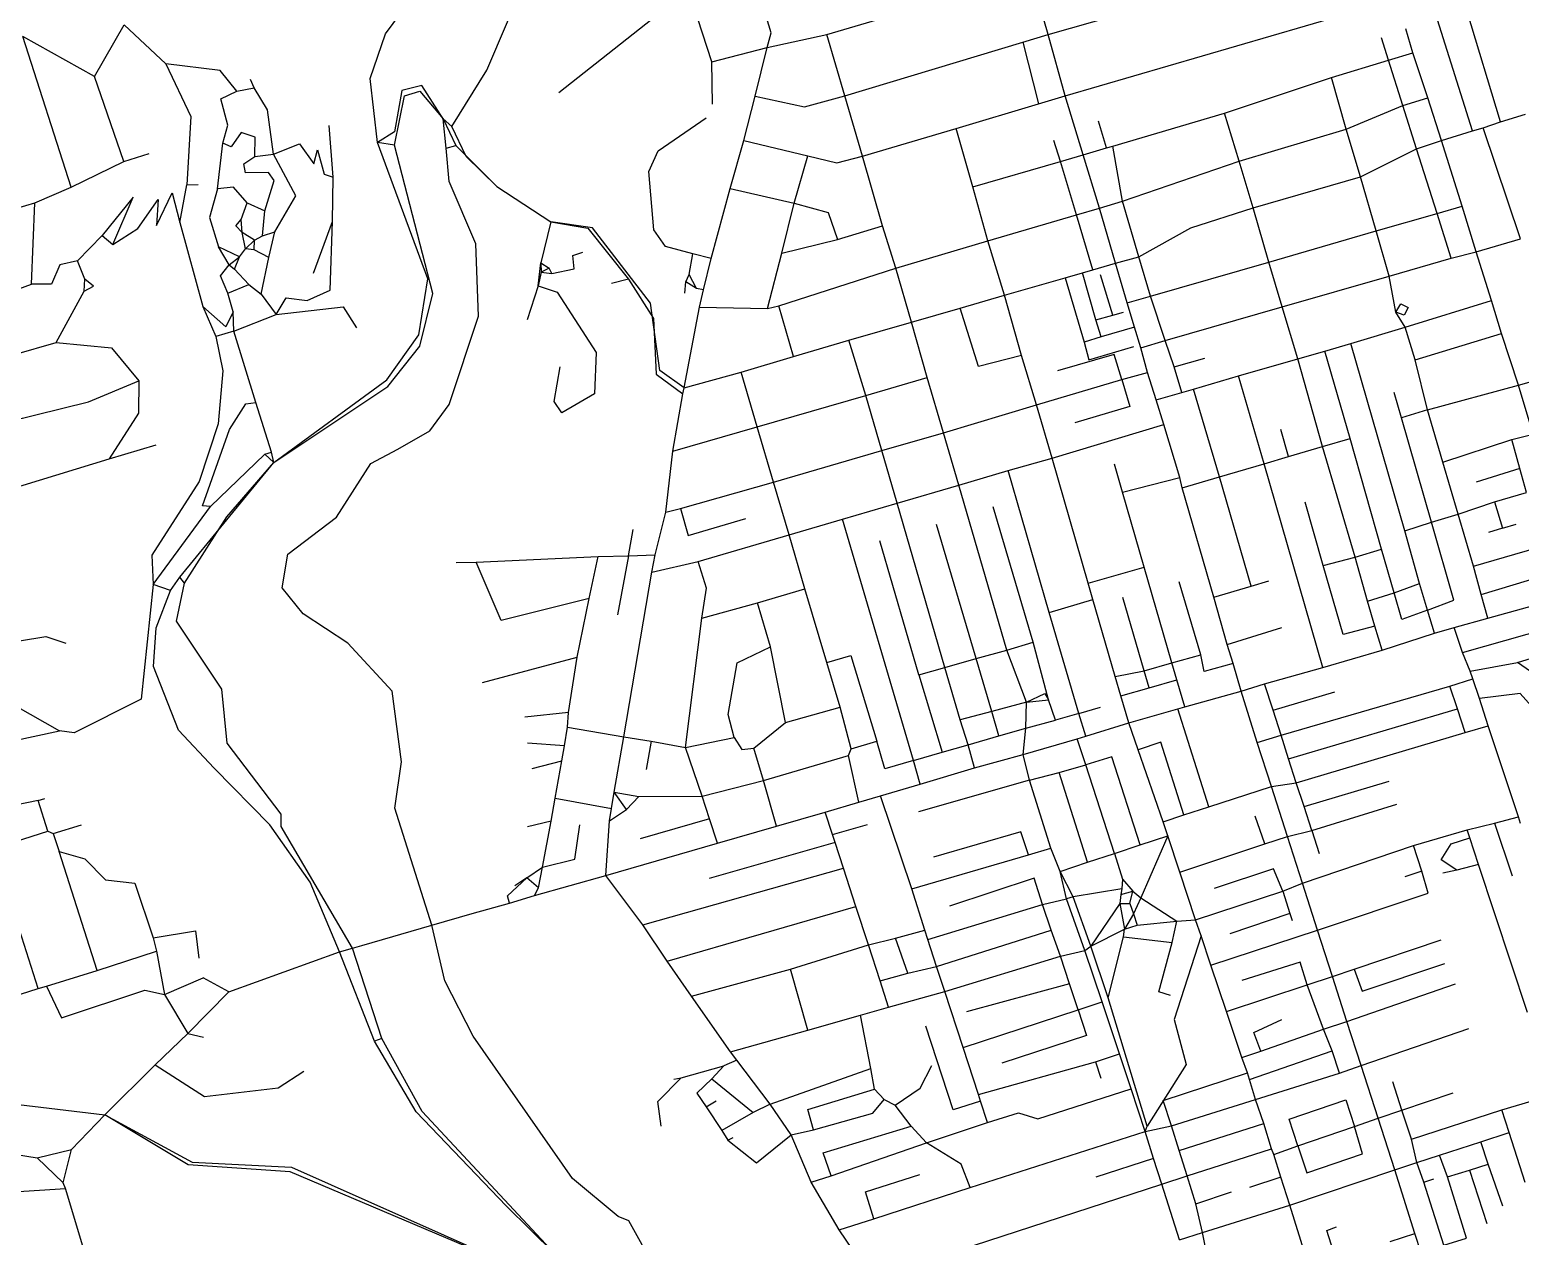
# Model space of a CAD drawing. Header units: metres. Extents: x 609554 to 651406, y 4826501 to 4857446.
# Drawn here: x 631272 to 633906, y 4836581 to 4838713 of the extents above; entities that cross this region are included whole.
import ezdxf

# ---------------------------------------------------------------- set-up
doc = ezdxf.new("R2010")
doc.units = ezdxf.units.M

msp = doc.modelspace()

# ---------------------------------------------------------------- linework, layer by layer
at = {"layer": 'ROADS'}
for points in [[(632017.8, 4838541.8), (632079.9, 4838641.4), (632189.7, 4838898.1), (632189.1, 4839050), (632268.6, 4839124.4), (632292.3, 4839174.6), (632397.6, 4839289)], [(631886.6, 4838513.6), (631873.5, 4838627.1), (631901.1, 4838705.8), (631999.1, 4838838.7), (632015, 4838965.8), (631992.4, 4839033.3), (631948.1, 4839092.2), (631893.2, 4839130.6), (631821.5, 4839153.6)], [(633101.7, 4838596.4), (633586.9, 4838737.7), (633565, 4838845.1)], [(632680.7, 4838704.8), (633041.1, 4838811.4)], [(633071.7, 4838704.4), (633041.1, 4838811.4)], [(632207.1, 4838602.4), (632436.5, 4838783.8)], [(632477.5, 4838656.2), (632436.5, 4838783.8)], [(632575.4, 4838681.7), (632582.3, 4838707.4), (632558.2, 4838787.7)], [(633071.7, 4838704.4), (633348, 4838783.3)], [(633870.9, 4838550.2), (633811.3, 4838747)], [(631386.9, 4838630.6), (631438.9, 4838721.5)], [(631438.9, 4838721.5), (631512.5, 4838652.9)], [(633821.6, 4838534.5), (633759.4, 4838730.6)], [(631386.9, 4838630.6), (631260.1, 4838701.3)], [(631345.2, 4838434.9), (631260.1, 4838701.3)], [(632575.4, 4838681.7), (632680.7, 4838704.8)], [(632712.4, 4838596.1), (632680.7, 4838704.8)], [(633026.7, 4838691.3), (633071.7, 4838704.4)], [(633101.7, 4838596.4), (633071.7, 4838704.4)], [(633673.1, 4838659.4), (633660.5, 4838698.5)], [(633716.3, 4838672), (633703.8, 4838714.4)], [(632477.5, 4838656.2), (632575.4, 4838681.7)], [(632553.8, 4838595.8), (632575.4, 4838681.7)], [(632712.4, 4838596.1), (633026.7, 4838691.3)], [(633026.7, 4838691.3), (633054.9, 4838582.4)], [(633673.1, 4838659.4), (633716.3, 4838672)], [(633742.5, 4838592.9), (633716.3, 4838672)], [(631512.5, 4838652.9), (631556.8, 4838559.7), (631550, 4838439.1)], [(631637.9, 4838604.5), (631608.6, 4838640.9), (631512.5, 4838652.9)], [(632478.6, 4838581.4), (632477.5, 4838656.2)], [(633572.6, 4838628.9), (633673.1, 4838659.4)], [(633698.4, 4838578.9), (633673.1, 4838659.4)], [(631438.6, 4838480.1), (631386.9, 4838630.6)], [(631668.9, 4838610.2), (631662.2, 4838625.1)], [(631965.1, 4838614.3), (631929.6, 4838605.8), (631916.6, 4838532.6), (631886.6, 4838513.6)], [(632003, 4838555.9), (631965.1, 4838614.3)], [(633383.5, 4838565.8), (633572.6, 4838628.9)], [(633598.4, 4838537.4), (633572.6, 4838628.9)], [(631613.5, 4838512.4), (631622.4, 4838544.4), (631609.8, 4838590.9), (631637.9, 4838604.5)], [(631637.9, 4838604.5), (631668.9, 4838610.2)], [(631703.2, 4838493), (631692.5, 4838571.6), (631668.9, 4838610.2)], [(631916.7, 4838508.9), (631934.2, 4838596.3), (631961.3, 4838604.6)], [(631961.3, 4838604.6), (632003, 4838555.9)], [(632533.9, 4838517.2), (632553.8, 4838595.8)], [(632553.8, 4838595.8), (632641.2, 4838576.9), (632712.4, 4838596.1)], [(632743.4, 4838489.9), (632712.4, 4838596.1)], [(633054.9, 4838582.4), (633101.7, 4838596.4)], [(633133.8, 4838492.2), (633101.7, 4838596.4)], [(633698.4, 4838578.9), (633742.5, 4838592.9)], [(633766.5, 4838517.2), (633742.5, 4838592.9)], [(632909.2, 4838538.7), (633054.9, 4838582.4)], [(633186, 4838507.6), (633383.5, 4838565.8)], [(633409.3, 4838481.1), (633383.5, 4838565.8)], [(633598.4, 4838537.4), (633698.4, 4838578.9)], [(633722.8, 4838502.4), (633698.4, 4838578.9)], [(633870.9, 4838550.2), (633915.1, 4838563.8)], [(631808.3, 4838452.6), (631801.4, 4838543.9)], [(632003, 4838555.9), (632024.9, 4838508.6)], [(632017.8, 4838541.8), (632003, 4838555.9)], [(632008.2, 4838503.6), (632003, 4838555.9)], [(632097.3, 4838436.3), (632043.5, 4838489), (632017.8, 4838541.8)], [(632443.7, 4838317.3), (632395.6, 4838329.9), (632375.1, 4838359.6), (632366, 4838462.5), (632382.9, 4838499.3), (632467.5, 4838557.3)], [(632743.4, 4838489.9), (632909.2, 4838538.7)], [(632938.8, 4838435.3), (632909.2, 4838538.7)], [(633174.8, 4838504.4), (633160.7, 4838551.7)], [(633409.3, 4838481.1), (633598.4, 4838537.4)], [(633623.7, 4838453.1), (633598.4, 4838537.4)], [(633821.6, 4838534.5), (633840.5, 4838540)], [(633840.5, 4838540), (633870.9, 4838550.2)], [(633906.2, 4838343.6), (633840.5, 4838540)], [(631603.9, 4838432.2), (631613.5, 4838512.4)], [(631669.8, 4838489.3), (631670.8, 4838523.2), (631645.9, 4838531.5), (631627.9, 4838506.4), (631613.5, 4838512.4)], [(631703.2, 4838493), (631749.1, 4838511.3), (631774.1, 4838476.1), (631780.7, 4838501.1), (631792.3, 4838457.6), (631808.3, 4838452.6)], [(631903.1, 4838094.6), (631959.7, 4838173.9), (631975.9, 4838272.8), (631886.6, 4838513.6)], [(631916.7, 4838508.9), (631886.6, 4838513.6)], [(631905.2, 4838082.6), (631961.3, 4838154), (631984.3, 4838246.8), (631916.7, 4838508.9)], [(632510.1, 4838432.4), (632533.9, 4838517.2)], [(632533.9, 4838517.2), (632646.9, 4838490.4)], [(633093.4, 4838480.3), (633081.5, 4838517.4)], [(633722.8, 4838502.4), (633766.5, 4838517.2)], [(633766.5, 4838517.2), (633821.6, 4838534.5)], [(633803.2, 4838401.4), (633766.5, 4838517.2)], [(631438.6, 4838480.1), (631483.2, 4838494.2)], [(631687.4, 4838392.9), (631703.9, 4838446.6), (631694.2, 4838460.6), (631653.3, 4838460.3), (631650.8, 4838476.1), (631669.8, 4838489.3)], [(631669.8, 4838489.3), (631703.2, 4838493)], [(631705.6, 4838356.2), (631742.3, 4838419.7), (631703.2, 4838493)], [(631922.9, 4837972.2), (631979, 4838004.4), (632013.3, 4838051.1), (632065.3, 4838207.1), (632060.2, 4838334.6), (632013.2, 4838444.8), (632008.2, 4838503.6)], [(632008.2, 4838503.6), (632024.9, 4838508.6)], [(632024.9, 4838508.6), (632097.3, 4838436.3)], [(632623, 4838406.9), (632646.9, 4838490.4)], [(632646.9, 4838490.4), (632698.5, 4838477.8), (632743.4, 4838489.9)], [(632779.2, 4838366.4), (632743.4, 4838489.9)], [(633093.4, 4838480.3), (633133.8, 4838492.2)], [(633133.8, 4838492.2), (633174.8, 4838504.4)], [(633162.2, 4838398), (633133.8, 4838492.2)], [(633174.8, 4838504.4), (633186, 4838507.6)], [(633203.1, 4838410.1), (633186, 4838507.6)], [(633623.7, 4838453.1), (633722.8, 4838502.4)], [(633759.1, 4838388.6), (633722.8, 4838502.4)], [(631345.2, 4838434.9), (631438.6, 4838480.1)], [(632938.8, 4838435.3), (633093.4, 4838480.3)], [(633121.6, 4838386.1), (633093.4, 4838480.3)], [(633203.1, 4838410.1), (633409.3, 4838481.1)], [(633434, 4838398.5), (633409.3, 4838481.1)], [(631281.4, 4838407.1), (631345.2, 4838434.9)], [(631537.2, 4838372.5), (631550, 4838439.1)], [(631550, 4838439.1), (631569.7, 4838439.3)], [(631603.9, 4838432.2), (631590.1, 4838381.4), (631605.8, 4838329.4)], [(631656.5, 4838407.3), (631632.5, 4838434.7), (631603.9, 4838432.2)], [(631807.1, 4838374), (631808.3, 4838452.6)], [(632097.3, 4838436.3), (632192.8, 4838373.7)], [(632476.3, 4838308.9), (632510.1, 4838432.4)], [(632510.1, 4838432.4), (632623, 4838406.9)], [(632965.2, 4838340.3), (632938.8, 4838435.3)], [(633434, 4838398.5), (633623.7, 4838453.1)], [(633651.4, 4838357.5), (633623.7, 4838453.1)], [(631249.3, 4838397.5), (631281.4, 4838407.1)], [(631275.6, 4838263.6), (631281.4, 4838407.1)], [(631419.3, 4838333.6), (631455.2, 4838417), (631400.5, 4838349.6)], [(631419.3, 4838333.6), (631463.3, 4838361.6), (631499.2, 4838413.1), (631496.2, 4838367), (631524.2, 4838425.1), (631537.2, 4838372.5)], [(631646.1, 4838377.5), (631656.5, 4838407.3)], [(631656.5, 4838407.3), (631687.4, 4838392.9)], [(632601.2, 4838318.1), (632623, 4838406.9)], [(632623, 4838406.9), (632683, 4838390.1), (632699.4, 4838342.3)], [(633162.2, 4838398), (633203.1, 4838410.1)], [(633231.8, 4838311.9), (633203.1, 4838410.1)], [(631647.8, 4838354.9), (631636.4, 4838366.8), (631646.1, 4838377.5)], [(631647.8, 4838354.9), (631646.1, 4838377.5)], [(631683.6, 4838348.7), (631687.4, 4838392.9)], [(632965.2, 4838340.3), (633121.6, 4838386.1)], [(633121.6, 4838386.1), (633162.2, 4838398)], [(633150.8, 4838289), (633121.6, 4838386.1)], [(633190.7, 4838300.5), (633162.2, 4838398)], [(633231.8, 4838311.9), (633324, 4838363), (633434, 4838398.5)], [(633461.4, 4838302.4), (633434, 4838398.5)], [(633651.4, 4838357.5), (633759.1, 4838388.6)], [(633759.1, 4838388.6), (633803.2, 4838401.4)], [(633783.8, 4838309.6), (633759.1, 4838388.6)], [(633828.2, 4838320.7), (633803.2, 4838401.4)], [(631537.2, 4838372.5), (631578.3, 4838224.3)], [(631653.6, 4838325.8), (631647.8, 4838354.9)], [(631669.5, 4838341.1), (631647.8, 4838354.9)], [(631683.6, 4838348.7), (631705.6, 4838356.2)], [(631694.9, 4838310.6), (631705.6, 4838356.2)], [(631707.4, 4838210.1), (631725.6, 4838239.3), (631762.4, 4838234.7), (631803.2, 4838253), (631807.1, 4838374)], [(631773.6, 4838282.9), (631807.1, 4838374)], [(632192.8, 4838373.7), (632175.3, 4838301.2)], [(632428.3, 4838080.4), (632385.4, 4838111.2), (632369.1, 4838230.1), (632266.5, 4838363.1), (632192.8, 4838373.7)], [(632192.8, 4838373.7), (632258.6, 4838362.3), (632330.2, 4838272.6)], [(632699.4, 4838342.3), (632779.2, 4838366.4)], [(632802.7, 4838292), (632779.2, 4838366.4)], [(633461.4, 4838302.4), (633651.4, 4838357.5)], [(633674.5, 4838277.7), (633651.4, 4838357.5)], [(631356.6, 4838304.8), (631400.5, 4838349.6)], [(631400.5, 4838349.6), (631419.3, 4838333.6)], [(631642.8, 4838311.6), (631605.8, 4838329.4)], [(631624.6, 4838297.5), (631605.8, 4838329.4)], [(631642.8, 4838311.6), (631653.6, 4838325.8)], [(631653.6, 4838325.8), (631669.5, 4838341.1)], [(631669.1, 4838324.2), (631653.6, 4838325.8)], [(631669.1, 4838324.2), (631669.5, 4838341.1)], [(631669.5, 4838341.1), (631683.6, 4838348.7)], [(632601.2, 4838318.1), (632699.4, 4838342.3)], [(632802.7, 4838292), (632965.2, 4838340.3)], [(632994.5, 4838244), (632965.2, 4838340.3)], [(633828.2, 4838320.7), (633906.2, 4838343.6)], [(631356.6, 4838304.8), (631325.2, 4838297.8), (631310.7, 4838263.3), (631275.6, 4838263.6)], [(631369.9, 4838272.6), (631356.6, 4838304.8)], [(631624.6, 4838297.5), (631642.8, 4838311.6)], [(631633.8, 4838290.2), (631642.8, 4838311.6)], [(631694.9, 4838310.6), (631669.1, 4838324.2)], [(631680.9, 4838245.6), (631694.9, 4838310.6)], [(632170.9, 4838260.3), (632175.3, 4838301.2)], [(632175.3, 4838301.2), (632189.8, 4838291.7)], [(632175.3, 4838301.2), (632175.8, 4838284.5)], [(632194.9, 4838282.1), (632234.3, 4838290.4), (632232, 4838314.2), (632249.5, 4838320.1)], [(632437.4, 4838280.3), (632443.7, 4838317.3)], [(632476.3, 4838308.9), (632443.7, 4838317.3)], [(632462.8, 4838253.2), (632476.3, 4838308.9)], [(632576, 4838220.6), (632601.2, 4838318.1)], [(633150.8, 4838289), (633190.7, 4838300.5)], [(633190.7, 4838300.5), (633231.8, 4838311.9)], [(633211.1, 4838230.4), (633190.7, 4838300.5)], [(633252.3, 4838242.5), (633231.8, 4838311.9)], [(633252.3, 4838242.5), (633461.4, 4838302.4)], [(633485.1, 4838223.7), (633461.4, 4838302.4)], [(633674.5, 4838277.7), (633783.8, 4838309.6)], [(633783.8, 4838309.6), (633828.2, 4838320.7)], [(633854.9, 4838234.4), (633828.2, 4838320.7)], [(631368.7, 4838251.1), (631369.9, 4838272.6)], [(631368.7, 4838251.1), (631384.7, 4838259.9), (631369.9, 4838272.6)], [(631622.5, 4838247.7), (631609.5, 4838278), (631624.6, 4838297.5)], [(631624.6, 4838297.5), (631633.8, 4838290.2)], [(631633.8, 4838290.2), (631659.1, 4838262.9)], [(632175.8, 4838284.5), (632170.9, 4838260.3)], [(632189.8, 4838291.7), (632175.8, 4838284.5)], [(632175.8, 4838284.5), (632194.9, 4838282.1)], [(632194.9, 4838282.1), (632189.8, 4838291.7)], [(632330.2, 4838272.6), (632300, 4838264.5)], [(632330.2, 4838272.6), (632374.4, 4838202.6), (632379.4, 4838104.6), (632426.4, 4838069.6)], [(632431.7, 4838267.6), (632437.4, 4838280.3)], [(632450.6, 4838255.7), (632437.4, 4838280.3)], [(632595.7, 4838225), (632802.7, 4838292)], [(632830.3, 4838196.1), (632802.7, 4838292)], [(632994.5, 4838244), (633101.7, 4838274.9)], [(633101.7, 4838274.9), (633132.3, 4838283.7)], [(633101.7, 4838274.9), (633135.3, 4838160.8)], [(633132.3, 4838283.7), (633150.8, 4838289)], [(633156.2, 4838200.7), (633132.3, 4838283.7)], [(633185.9, 4838208.9), (633164.2, 4838280.2)], [(633485.1, 4838223.7), (633674.5, 4838277.7)], [(633686.3, 4838214.2), (633674.5, 4838277.7)], [(631158, 4838220.6), (631275.6, 4838263.6)], [(631319.2, 4838160.2), (631368.7, 4838251.1)], [(631622.5, 4838247.7), (631659.1, 4838262.9)], [(631631.8, 4838214.9), (631622.5, 4838247.7)], [(631659.1, 4838262.9), (631680.9, 4838245.6)], [(631680.9, 4838245.6), (631707.4, 4838210.1)], [(632170.9, 4838260.3), (632150.9, 4838200.5)], [(632170.9, 4838260.3), (632204.4, 4838249.4), (632272.8, 4838142.8), (632270.2, 4838069.7), (632212.4, 4838036.3), (632198.7, 4838056.2), (632209.7, 4838117.5)], [(632429.8, 4838247.7), (632431.7, 4838267.6)], [(632450.6, 4838255.7), (632431.7, 4838267.6)], [(632462.8, 4838253.2), (632450.6, 4838255.7)], [(632455.5, 4838223), (632462.8, 4838253.2)], [(631578.3, 4838224.3), (631601.3, 4838170.9)], [(631631.8, 4838214.9), (631619, 4838187.9), (631578.3, 4838224.3)], [(631707.4, 4838210.1), (631826, 4838223.5), (631849.4, 4838186.5)], [(632428.3, 4838080.4), (632455.5, 4838223)], [(632455.5, 4838223), (632576, 4838220.6)], [(632576, 4838220.6), (632595.7, 4838225)], [(632622, 4838135.7), (632595.7, 4838225)], [(632830.3, 4838196.1), (632916, 4838220.9)], [(632916, 4838220.9), (632994.5, 4838244)], [(633024.8, 4838137.4), (632948.8, 4838118.1), (632916, 4838220.9)], [(633024.8, 4838137.4), (632994.5, 4838244)], [(633211.1, 4838230.4), (633252.3, 4838242.5)], [(633224.1, 4838187.6), (633211.1, 4838230.4)], [(633278.4, 4838163.8), (633252.3, 4838242.5)], [(633278.4, 4838163.8), (633485.1, 4838223.7)], [(633512.7, 4838131.4), (633485.1, 4838223.7)], [(633686.3, 4838214.2), (633694.6, 4838228.6), (633707.6, 4838222.4), (633700.9, 4838208.6), (633686.3, 4838214.2)], [(633702.4, 4838187.5), (633854.9, 4838234.4)], [(633872.5, 4838176.5), (633854.9, 4838234.4)], [(631632.7, 4838180.6), (631631.8, 4838214.9)], [(631632.7, 4838180.6), (631707.4, 4838210.1)], [(632719.4, 4838164.3), (632830.3, 4838196.1)], [(632857.8, 4838098.4), (632830.3, 4838196.1)], [(633156.2, 4838200.7), (633185.9, 4838208.9)], [(633165.1, 4838170.5), (633156.2, 4838200.7)], [(633185.9, 4838208.9), (633204.7, 4838214.1)], [(633702.4, 4838187.5), (633686.3, 4838214.2)], [(631601.3, 4838170.9), (631613.2, 4838110.6), (631605.4, 4838016.5), (631571.9, 4837915), (631488, 4837784.8), (631490.5, 4837732.6)], [(631632.7, 4838180.6), (631601.3, 4838170.9)], [(631671.9, 4838054.5), (631632.7, 4838180.6)], [(633165.1, 4838170.5), (633135.3, 4838160.8)], [(633224.1, 4838187.6), (633165.1, 4838170.5)], [(633235.2, 4838151.3), (633224.1, 4838187.6)], [(633606.7, 4838158.5), (633702.4, 4838187.5)], [(633720.1, 4838129.8), (633702.4, 4838187.5)], [(633720.1, 4838129.8), (633872.5, 4838176.5)], [(633902.7, 4838085.2), (633872.5, 4838176.5)], [(631171.4, 4838118.2), (631319.2, 4838160.2)], [(631319.2, 4838160.2), (631417, 4838150.9), (631465.1, 4838092.7)], [(632622, 4838135.7), (632719.4, 4838164.3)], [(632749.3, 4838066.7), (632719.4, 4838164.3)], [(633135.3, 4838160.8), (633143.8, 4838130), (633222.9, 4838153.3)], [(633235.2, 4838151.3), (633278.4, 4838163.8)], [(633247.3, 4838107.7), (633235.2, 4838151.3)], [(633294.4, 4838117.5), (633278.4, 4838163.8)], [(633512.7, 4838131.4), (633560.6, 4838145.3)], [(633560.6, 4838145.3), (633606.7, 4838158.5)], [(633605.1, 4837990.9), (633560.6, 4838145.3)], [(633701.7, 4837827.7), (633606.7, 4838158.5)], [(632529.5, 4838107.8), (632622, 4838135.7)], [(633051.4, 4838050.3), (633024.8, 4838137.4)], [(633201.9, 4838094.8), (633188.4, 4838139.4), (633088.3, 4838110.5)], [(633294.4, 4838117.5), (633348.4, 4838133)], [(633307.8, 4838072), (633294.4, 4838117.5)], [(633408.1, 4838101.3), (633512.7, 4838131.4)], [(633556.7, 4837976.8), (633512.7, 4838131.4)], [(633741.9, 4838041.7), (633720.1, 4838129.8)], [(631141.5, 4837998), (631376.1, 4838055.7), (631465.1, 4838092.7)], [(631465.1, 4838092.7), (631464.3, 4838035.8), (631412.9, 4837955.1)], [(631703.7, 4837948.6), (631903.1, 4838094.6)], [(632428.3, 4838080.4), (632529.5, 4838107.8)], [(632557.5, 4838011.4), (632529.5, 4838107.8)], [(632749.3, 4838066.7), (632857.8, 4838098.4)], [(632886.7, 4838001.1), (632857.8, 4838098.4)], [(633051.4, 4838050.3), (633201.9, 4838094.8)], [(633201.9, 4838094.8), (633215.8, 4838047.1), (633118.9, 4838018.6)], [(633201.9, 4838094.8), (633247.3, 4838107.7)], [(633262.3, 4838059), (633247.3, 4838107.7)], [(633328.8, 4838077.9), (633408.1, 4838101.3)], [(633453.5, 4837946.3), (633408.1, 4838101.3)], [(633902.7, 4838085.2), (633996, 4838111.4)], [(631703.7, 4837948.6), (631905.2, 4838082.6)], [(632408.6, 4837968.3), (632426.4, 4838069.6)], [(632426.4, 4838069.6), (632428.3, 4838080.4)], [(632557.5, 4838011.4), (632749.3, 4838066.7)], [(632777.8, 4837969.4), (632749.3, 4838066.7)], [(633262.3, 4838059), (633307.8, 4838072)], [(633307.8, 4838072), (633328.8, 4838077.9)], [(633374.5, 4837923.2), (633328.8, 4838077.9)], [(633696, 4838027.1), (633682.8, 4838072.3)], [(633741.9, 4838041.7), (633902.7, 4838085.2)], [(633928.8, 4837998.3), (633902.7, 4838085.2)], [(631591.7, 4837870.9), (631577.7, 4837871.8), (631625.2, 4838006.8), (631654.1, 4838052.2), (631671.9, 4838054.5)], [(631699.5, 4837966.9), (631671.9, 4838054.5)], [(632886.7, 4838001.1), (633051.4, 4838050.3)], [(633079, 4837956), (633051.4, 4838050.3)], [(633276.2, 4838015.4), (633262.3, 4838059)], [(633741.9, 4838041.7), (633696, 4838027.1)], [(633769.2, 4837949.2), (633741.9, 4838041.7)], [(632408.6, 4837968.3), (632557.5, 4838011.4)], [(632586.5, 4837913.7), (632557.5, 4838011.4)], [(633079, 4837956), (633276.2, 4838015.4)], [(633304.1, 4837922), (633276.2, 4838015.4)], [(633748.8, 4837843.1), (633696, 4838027.1)], [(632777.8, 4837969.4), (632886.7, 4838001.1)], [(632913.6, 4837908.2), (632886.7, 4838001.1)], [(633496.5, 4837958.8), (633483.1, 4838006.7)], [(633556.7, 4837976.8), (633605.1, 4837990.9)], [(633660.8, 4837795.5), (633605.1, 4837990.9)], [(633769.2, 4837949.2), (633891.1, 4837989.2)], [(633891.1, 4837989.2), (633928.8, 4837998.3)], [(633905.4, 4837937.9), (633891.1, 4837989.2)], [(631412.9, 4837955.1), (631495.9, 4837979.8)], [(631591.7, 4837870.9), (631687.9, 4837963.4)], [(631687.9, 4837963.4), (631699.5, 4837966.9)], [(631687.9, 4837963.4), (631703.7, 4837948.6)], [(631703.7, 4837948.6), (631699.5, 4837966.9)], [(631755.1, 4837680.9), (631718.4, 4837727.1), (631728.1, 4837786.5), (631814.1, 4837851.8), (631874.8, 4837946.5), (631922.9, 4837972.2)], [(632396.2, 4837860.5), (632408.6, 4837968.3)], [(632586.5, 4837913.7), (632777.8, 4837969.4)], [(632805, 4837876.4), (632777.8, 4837969.4)], [(633001, 4837934.2), (633079, 4837956)], [(633142.7, 4837735.5), (633079, 4837956)], [(633453.5, 4837946.3), (633496.5, 4837958.8)], [(633496.5, 4837958.8), (633556.7, 4837976.8)], [(633614, 4837781.3), (633556.7, 4837976.8)], [(631107.9, 4837861.7), (631412.9, 4837955.1)], [(631537.2, 4837745.8), (631703.7, 4837948.6)], [(631546, 4837735.3), (631620.7, 4837852.7), (631703.7, 4837948.6)], [(632913.6, 4837908.2), (633001, 4837934.2)], [(633073.5, 4837683.3), (633001, 4837934.2)], [(633203.3, 4837895.9), (633189.1, 4837945.7)], [(633374.5, 4837923.2), (633453.5, 4837946.3)], [(633556.8, 4837586.3), (633453.5, 4837946.3)], [(633796.4, 4837857.2), (633769.2, 4837949.2)], [(633905.4, 4837937.9), (633827.9, 4837913.8)], [(633917.1, 4837895.5), (633905.4, 4837937.9)], [(632421.9, 4837867.1), (632586.5, 4837913.7)], [(632614, 4837820.8), (632586.5, 4837913.7)], [(632805, 4837876.4), (632913.6, 4837908.2)], [(632998.6, 4837617.1), (632913.6, 4837908.2)], [(633203.3, 4837895.9), (633304.1, 4837922)], [(633308.7, 4837903.8), (633304.1, 4837922)], [(633308.7, 4837903.8), (633374.5, 4837923.2)], [(633364.5, 4837710.6), (633308.7, 4837903.8)], [(633430.4, 4837730.2), (633374.5, 4837923.2)], [(633241.1, 4837763.7), (633203.3, 4837895.9)], [(633557.9, 4837766.4), (633525.6, 4837878.4)], [(633796.4, 4837857.2), (633860.3, 4837879)], [(633860.3, 4837879), (633917.1, 4837895.5)], [(633860.3, 4837879), (633874.4, 4837832.1)], [(631490.5, 4837732.6), (631591.7, 4837870.9)], [(632377.5, 4837785.1), (632396.2, 4837860.5)], [(632396.2, 4837860.5), (632421.9, 4837867.1)], [(632421.9, 4837867.1), (632435.4, 4837819.6), (632537.5, 4837849.7)], [(632708.1, 4837848.4), (632805, 4837876.4)], [(632889, 4837586), (632805, 4837876.4)], [(633045.2, 4837630.9), (632974.4, 4837869.9)], [(633748.8, 4837843.1), (633796.4, 4837857.2)], [(633823.5, 4837765.2), (633796.4, 4837857.2)], [(632330.4, 4837783.7), (632338.2, 4837829.9)], [(632614, 4837820.8), (632708.1, 4837848.4)], [(632833.7, 4837421.7), (632708.1, 4837848.4)], [(632944.4, 4837601.9), (632874.5, 4837839.1)], [(633701.7, 4837827.7), (633748.8, 4837843.1)], [(633728.1, 4837734.4), (633701.7, 4837827.7)], [(633741.7, 4837687.5), (633788.4, 4837705.2), (633748.8, 4837843.1)], [(633874.4, 4837832.1), (633850, 4837825)], [(633874.4, 4837832.1), (633898.6, 4837839.4)], [(632453.3, 4837773.7), (632614, 4837820.8)], [(632641.9, 4837725), (632614, 4837820.8)], [(632843.5, 4837573.1), (632774.1, 4837809.8)], [(633823.5, 4837765.2), (633991.6, 4837813.9)], [(632026, 4837771.5), (632061.3, 4837772.6)], [(632061.3, 4837772.6), (632276.9, 4837782.3)], [(632260.8, 4837708), (632105.3, 4837669.2), (632061.3, 4837772.6)], [(632260.8, 4837708), (632276.9, 4837782.3)], [(632276.9, 4837782.3), (632330.4, 4837783.7)], [(632330.4, 4837783.7), (632310.5, 4837679.5)], [(632330.4, 4837783.7), (632377.5, 4837785.1)], [(632371.7, 4837754.5), (632377.5, 4837785.1)], [(632371.7, 4837754.5), (632453.3, 4837773.7)], [(632459.8, 4837673.5), (632468.1, 4837726.2), (632453.3, 4837773.7)], [(633557.9, 4837766.4), (633614, 4837781.3)], [(633614, 4837781.3), (633660.8, 4837795.5)], [(633635.9, 4837703.3), (633614, 4837781.3)], [(633683, 4837718.1), (633660.8, 4837795.5)], [(631521.1, 4837722.2), (631537.2, 4837745.8)], [(631546, 4837735.3), (631537.2, 4837745.8)], [(632321.9, 4837463.8), (632371.7, 4837754.5)], [(633142.7, 4837735.5), (633241.1, 4837763.7)], [(633290.3, 4837594.7), (633241.1, 4837763.7)], [(633648.7, 4837659.2), (633593.1, 4837644.5), (633557.9, 4837766.4)], [(633836.9, 4837715.3), (633823.5, 4837765.2)], [(633836.9, 4837715.3), (634006.6, 4837766.3)], [(631490.5, 4837732.6), (631469.4, 4837530.2), (631351, 4837470.7), (631324.7, 4837474.6)], [(631521.1, 4837722.2), (631490.5, 4837732.6)], [(631535, 4837475.4), (631490.7, 4837588.1), (631495.4, 4837656.5), (631521.1, 4837722.2)], [(631611.4, 4837547.7), (631531.5, 4837667.8), (631546, 4837735.3)], [(632558.2, 4837700.3), (632641.9, 4837725)], [(632680.5, 4837595.3), (632641.9, 4837725)], [(633150.9, 4837706.3), (633142.7, 4837735.5)], [(633341.2, 4837608.7), (633303.3, 4837737.8)], [(633364.5, 4837710.6), (633430.4, 4837730.2)], [(633430.4, 4837730.2), (633461.4, 4837739.1)], [(633683, 4837718.1), (633728.1, 4837734.4)], [(633741.7, 4837687.5), (633728.1, 4837734.4)], [(632239.5, 4837604.2), (632260.8, 4837708)], [(632459.8, 4837673.5), (632558.2, 4837700.3)], [(632581.2, 4837622.5), (632558.2, 4837700.3)], [(633073.5, 4837683.3), (633150.9, 4837706.3)], [(633190.2, 4837570.3), (633150.9, 4837706.3)], [(633241.3, 4837580.4), (633203.6, 4837710)], [(633388.2, 4837627.1), (633364.5, 4837710.6)], [(633635.9, 4837703.3), (633683, 4837718.1)], [(633648.7, 4837659.2), (633635.9, 4837703.3)], [(633741.7, 4837687.5), (633696.9, 4837671.1), (633683, 4837718.1)], [(633848.6, 4837673.5), (633836.9, 4837715.3)], [(633848.6, 4837673.5), (633978.2, 4837709.3)], [(631982.8, 4837130.8), (631917.3, 4837337.5), (631929, 4837419.6), (631912.7, 4837544.1), (631834.1, 4837629.3), (631755.1, 4837680.9)], [(632430.8, 4837445.1), (632459.8, 4837673.5)], [(633126.2, 4837505), (633073.5, 4837683.3)], [(633754.5, 4837646.8), (633741.7, 4837687.5)], [(633789.1, 4837656.8), (633848.6, 4837673.5)], [(633803.9, 4837612.9), (633992.8, 4837666.3)], [(631049.9, 4837636.2), (631210.3, 4837626.5), (631300.9, 4837640.8), (631336.2, 4837629.2)], [(633388.2, 4837627.1), (633484.4, 4837656.7)], [(633661.7, 4837616.8), (633648.7, 4837659.2)], [(633661.7, 4837616.8), (633754.5, 4837646.8)], [(633754.5, 4837646.8), (633789.1, 4837656.8)], [(633803.9, 4837612.9), (633789.1, 4837656.8)], [(632517.1, 4837462.3), (632506.2, 4837503), (632522.1, 4837594.6), (632581.2, 4837622.5)], [(632607.6, 4837489.3), (632581.2, 4837622.5)], [(632944.4, 4837601.9), (632998.6, 4837617.1)], [(632998.6, 4837617.1), (633045.2, 4837630.9)], [(633033.4, 4837525.1), (632998.6, 4837617.1)], [(633072.1, 4837528.9), (633045.2, 4837630.9)], [(633398.5, 4837593.5), (633388.2, 4837627.1)], [(633556.8, 4837586.3), (633661.7, 4837616.8)], [(633900.9, 4837595.3), (634005.8, 4837627.7)], [(632072.5, 4837559.6), (632239.5, 4837604.2)], [(632224.1, 4837506.9), (632239.5, 4837604.2)], [(632680.5, 4837595.3), (632723.1, 4837607.4), (632768.8, 4837456)], [(632704, 4837516.1), (632680.5, 4837595.3)], [(632889, 4837586), (632944.4, 4837601.9)], [(632972, 4837508.2), (632944.4, 4837601.9)], [(633241.3, 4837580.4), (633290.3, 4837594.7)], [(633290.3, 4837594.7), (633341.2, 4837608.7)], [(633299.1, 4837564.4), (633290.3, 4837594.7)], [(633398.5, 4837593.5), (633347.5, 4837579.1), (633341.2, 4837608.7)], [(633412.6, 4837544.2), (633398.5, 4837593.5)], [(633817.1, 4837580), (633803.9, 4837612.9)], [(633817.1, 4837580), (633900.9, 4837595.3)], [(634093.5, 4837401.4), (633952.9, 4837559.4), (633900.9, 4837595.3)], [(632843.5, 4837573.1), (632889, 4837586)], [(632843.5, 4837573.1), (632884.2, 4837436.5)], [(632916.3, 4837493.6), (632889, 4837586)], [(633190.2, 4837570.3), (633241.3, 4837580.4)], [(633200.2, 4837536.4), (633190.2, 4837570.3)], [(633250.1, 4837550.4), (633241.3, 4837580.4)], [(633250.1, 4837550.4), (633299.1, 4837564.4)], [(633313, 4837516.9), (633299.1, 4837564.4)], [(633453.8, 4837557.3), (633556.8, 4837586.3)], [(633781.4, 4837553.5), (633821.8, 4837565.9)], [(633821.8, 4837565.9), (633817.1, 4837580)], [(633833.6, 4837531.3), (633821.8, 4837565.9)], [(631025.9, 4837544.5), (631247.2, 4837518.4), (631324.7, 4837474.6)], [(631842.6, 4837090.1), (631716.4, 4837305.3), (631716.4, 4837327.1), (631621.3, 4837452.7), (631611.4, 4837547.7)], [(633033.4, 4837525.1), (633065.8, 4837540.5), (633072.1, 4837528.9)], [(633200.2, 4837536.4), (633250.1, 4837550.4)], [(633214.5, 4837488.2), (633200.2, 4837536.4)], [(633313, 4837516.9), (633412.6, 4837544.2)], [(633412.6, 4837544.2), (633453.8, 4837557.3)], [(633441.2, 4837453.8), (633412.6, 4837544.2)], [(633469.1, 4837510.6), (633453.8, 4837557.3)], [(633469.1, 4837510.6), (633578.1, 4837543.5)], [(633483.5, 4837466.6), (633781.4, 4837553.5)], [(633794.9, 4837513.3), (633781.4, 4837553.5)], [(633955.7, 4837484.6), (633905.6, 4837540.1), (633833.6, 4837531.3)], [(632607.6, 4837489.3), (632704, 4837516.1)], [(632723.6, 4837442.7), (632704, 4837516.1)], [(632972, 4837508.2), (632916.3, 4837493.6)], [(633033.4, 4837525.1), (632972, 4837508.2)], [(632984.6, 4837465.6), (632972, 4837508.2)], [(633032.2, 4837479.1), (633033.4, 4837525.1)], [(633033.4, 4837525.1), (633072.1, 4837528.9)], [(633084.8, 4837493.4), (633072.1, 4837528.9)], [(633126.2, 4837505), (633164.1, 4837516)], [(633214.5, 4837488.2), (633301, 4837513.1)], [(633301, 4837513.1), (633313, 4837516.9)], [(633355.6, 4837340), (633301, 4837513.1)], [(633483.5, 4837466.6), (633469.1, 4837510.6)], [(633496.5, 4837424.7), (633794.9, 4837513.3)], [(633808.8, 4837471.4), (633794.9, 4837513.3)], [(633849.3, 4837483.4), (633833.6, 4837531.3)], [(632224.1, 4837506.9), (632146.9, 4837498.7)], [(632222.3, 4837480.6), (632224.1, 4837506.9)], [(632551.8, 4837443.7), (632607.6, 4837489.3)], [(632930.5, 4837449.6), (632916.3, 4837493.6)], [(633032.2, 4837479.1), (633084.8, 4837493.4)], [(633126.2, 4837505), (633084.8, 4837493.4)], [(633138.1, 4837464.6), (633126.2, 4837505)], [(633138.1, 4837464.6), (633214.5, 4837488.2)], [(633230.9, 4837440.9), (633214.5, 4837488.2)], [(633808.8, 4837471.4), (633849.3, 4837483.4)], [(633902.6, 4837322.2), (633849.3, 4837483.4)], [(631022, 4837345.9), (631085.6, 4837348.6), (631154.8, 4837438), (631324.7, 4837474.6)], [(631598.2, 4837408.4), (631535, 4837475.4)], [(632217.2, 4837447.8), (632222.3, 4837480.6)], [(632222.3, 4837480.6), (632321.9, 4837463.8)], [(632305.1, 4837365.7), (632321.9, 4837463.8)], [(632321.9, 4837463.8), (632370.4, 4837455.9)], [(632370.4, 4837455.9), (632361.7, 4837406.2)], [(632370.4, 4837455.9), (632430.8, 4837445.1)], [(632430.8, 4837445.1), (632517.1, 4837462.3)], [(632517.1, 4837462.3), (632530.5, 4837441.4), (632551.8, 4837443.7)], [(632723.6, 4837442.7), (632768.8, 4837456)], [(632833.7, 4837421.7), (632783.2, 4837407.3), (632768.8, 4837456)], [(632930.5, 4837449.6), (632984.6, 4837465.6)], [(632984.6, 4837465.6), (633032.2, 4837479.1)], [(633027.5, 4837432.4), (633032.2, 4837479.1)], [(633027.5, 4837432.4), (633122.9, 4837460.2)], [(633122.9, 4837460.2), (633138.1, 4837464.6)], [(633138.4, 4837414.5), (633122.9, 4837460.2)], [(633441.2, 4837453.8), (633483.5, 4837466.6)], [(633496.5, 4837424.7), (633483.5, 4837466.6)], [(633510.1, 4837382.7), (633808.8, 4837471.4)], [(632217.2, 4837447.8), (632151.9, 4837452.4)], [(632212.5, 4837421.5), (632217.2, 4837447.8)], [(632460.2, 4837359.1), (632430.8, 4837445.1)], [(632568.6, 4837386.7), (632551.8, 4837443.7)], [(632568.6, 4837386.7), (632719.1, 4837430.8)], [(632719.1, 4837430.8), (632723.6, 4837442.7)], [(632737.3, 4837348.3), (632719.1, 4837430.8)], [(632833.7, 4837421.7), (632884.2, 4837436.5)], [(632884.2, 4837436.5), (632930.5, 4837449.6)], [(632941.4, 4837408.7), (632930.5, 4837449.6)], [(632941.4, 4837408.7), (633027.5, 4837432.4)], [(633039, 4837386.9), (633027.5, 4837432.4)], [(633311.6, 4837325.8), (633271.1, 4837454.5), (633230.9, 4837440.9)], [(633275.1, 4837313.7), (633230.9, 4837440.9)], [(633466.2, 4837375.8), (633441.2, 4837453.8)], [(631696.2, 4837308.4), (631598.2, 4837408.4)], [(632160.1, 4837407.6), (632212.5, 4837421.5)], [(632200.6, 4837355.2), (632212.5, 4837421.5)], [(632845.5, 4837380), (632833.7, 4837421.7)], [(632845.5, 4837380), (632941.4, 4837408.7)], [(633091.2, 4837400.9), (633138.4, 4837414.5)], [(633234, 4837273), (633184.3, 4837428.3), (633138.4, 4837414.5)], [(633188.8, 4837257.4), (633138.4, 4837414.5)], [(633510.1, 4837382.7), (633496.5, 4837424.7)], [(632460.2, 4837359.1), (632568.6, 4837386.7)], [(632591.9, 4837306), (632568.6, 4837386.7)], [(632775.4, 4837359.6), (632845.5, 4837380)], [(633039, 4837386.9), (632842.9, 4837331.3)], [(633039, 4837386.9), (633091.2, 4837400.9)], [(633076.3, 4837267), (633039, 4837386.9)], [(633141.5, 4837242), (633091.2, 4837400.9)], [(633466.2, 4837375.8), (633510.1, 4837382.7)], [(633523.8, 4837340.5), (633510.1, 4837382.7)], [(633523.8, 4837340.5), (633674.2, 4837385.5)], [(631287.1, 4837351), (631089.1, 4837310.4)], [(631287.1, 4837351), (631298.9, 4837354.5)], [(631304.1, 4837297), (631287.1, 4837351)], [(632193.8, 4837314.6), (632200.6, 4837355.2)], [(632200.6, 4837355.2), (632300.4, 4837337)], [(632300.4, 4837337), (632305.1, 4837365.7)], [(632305.1, 4837365.7), (632348.7, 4837358.1)], [(632326.6, 4837335.2), (632305.1, 4837365.7)], [(632326.6, 4837335.2), (632348.7, 4837358.1)], [(632348.7, 4837358.1), (632460.2, 4837359.1)], [(632473.5, 4837318.9), (632460.2, 4837359.1)], [(632737.3, 4837348.3), (632775.4, 4837359.6)], [(632830.7, 4837195.1), (632775.4, 4837359.6)], [(633355.6, 4837340), (633466.2, 4837375.8)], [(633494.6, 4837287.9), (633466.2, 4837375.8)], [(632296.8, 4837315.2), (632300.4, 4837337)], [(632296.8, 4837315.2), (632326.6, 4837335.2)], [(632591.9, 4837306), (632677.5, 4837330.8)], [(632677.5, 4837330.8), (632737.3, 4837348.3)], [(632690.6, 4837291), (632677.5, 4837330.8)], [(633275.1, 4837313.7), (633311.6, 4837325.8)], [(633311.6, 4837325.8), (633355.6, 4837340)], [(633537.8, 4837298.2), (633523.8, 4837340.5)], [(633537.8, 4837298.2), (633687.7, 4837344.9)], [(631313.6, 4837293), (631363.6, 4837308.3)], [(631819.8, 4837083.6), (631767.7, 4837207.1), (631696.2, 4837308.4)], [(632193.8, 4837314.6), (632151.7, 4837304.9)], [(632178.5, 4837233.5), (632193.8, 4837314.6)], [(632178.5, 4837233.5), (632235.4, 4837247.7), (632244, 4837308)], [(632290.3, 4837218.9), (632296.8, 4837315.2)], [(632473.5, 4837318.9), (632351.1, 4837283.2)], [(632487.5, 4837275.8), (632473.5, 4837318.9)], [(632487.5, 4837275.8), (632591.9, 4837306)], [(632690.6, 4837291), (632752.6, 4837308.9)], [(633283, 4837288.9), (633275.1, 4837313.7)], [(633454.3, 4837274.6), (633437.6, 4837323.5)], [(633494.6, 4837287.9), (633537.8, 4837298.2)], [(633537.8, 4837298.2), (633550.8, 4837257.7)], [(633717.2, 4837271.5), (633812.3, 4837299.3)], [(633812.3, 4837299.3), (633860.6, 4837311)], [(633816.9, 4837285.2), (633812.3, 4837299.3)], [(633860.6, 4837311), (633902.6, 4837322.2)], [(633860.6, 4837311), (633891.7, 4837218.1)], [(633906.4, 4837310.3), (633902.6, 4837322.2)], [(631212.3, 4837252.3), (631217.1, 4837269.3), (631304.1, 4837297)], [(631304.1, 4837297), (631313.6, 4837293)], [(631313.6, 4837293), (631324.1, 4837261.1)], [(632290.3, 4837218.9), (632487.5, 4837275.8)], [(632695.3, 4837276.8), (632472.5, 4837213.3)], [(632695.3, 4837276.8), (632690.6, 4837291)], [(632710, 4837231.7), (632695.3, 4837276.8)], [(633037, 4837255.5), (633023.7, 4837295.8), (632869.4, 4837250.9)], [(633188.8, 4837257.4), (633234, 4837273)], [(633234, 4837273), (633283, 4837288.9)], [(633283, 4837288.9), (633235.3, 4837179.5)], [(633304.4, 4837224.6), (633283, 4837288.9)], [(633304.4, 4837224.6), (633454.3, 4837274.6)], [(633454.3, 4837274.6), (633494.6, 4837287.9)], [(633521.1, 4837205.4), (633494.6, 4837287.9)], [(633521.1, 4837205.4), (633717.2, 4837271.5)], [(633731.7, 4837226.4), (633717.2, 4837271.5)], [(633794.1, 4837228.3), (633766.3, 4837246.1), (633783.6, 4837274.6), (633816.9, 4837285.2)], [(633832, 4837238.3), (633816.9, 4837285.2)], [(631286.9, 4837018.8), (631212.3, 4837252.3)], [(631391.6, 4837051), (631324.1, 4837261.1)], [(631324.1, 4837261.1), (631369.5, 4837248.4), (631406.3, 4837211.1), (631458, 4837205), (631490.5, 4837108.6)], [(632830.7, 4837195.1), (633037, 4837255.5)], [(633037, 4837255.5), (633076.3, 4837267)], [(633093.1, 4837225.5), (633076.3, 4837267)], [(633141.5, 4837242), (633188.8, 4837257.4)], [(633188.8, 4837257.4), (633202.8, 4837212.4)], [(632150.4, 4837214.8), (632178.5, 4837233.5)], [(632163.9, 4837183.3), (632290.3, 4837218.9)], [(632171.1, 4837196.9), (632178.5, 4837233.5)], [(632355.5, 4837131.3), (632290.3, 4837218.9)], [(632355.5, 4837131.3), (632710, 4837231.7)], [(632732, 4837164.2), (632710, 4837231.7)], [(633093.1, 4837225.5), (633141.5, 4837242)], [(633116, 4837180.9), (633093.1, 4837225.5)], [(633104.3, 4837177.2), (633093.1, 4837225.5)], [(633332.3, 4837140.4), (633304.4, 4837224.6)], [(633486.1, 4837191.3), (633469.6, 4837230.4), (633364.8, 4837195.6)], [(633547.8, 4837122.3), (633742.9, 4837187.6), (633731.7, 4837226.4)], [(633731.7, 4837226.4), (633701.7, 4837216.3)], [(633794.1, 4837228.3), (633768.8, 4837223)], [(633832, 4837238.3), (633794.1, 4837228.3)], [(633918.8, 4836976.7), (633832, 4837238.3)], [(632120.1, 4837169.9), (632116.6, 4837183), (632150.4, 4837214.8)], [(632150.4, 4837214.8), (632129.3, 4837200.5)], [(632171.1, 4837196.9), (632150.4, 4837214.8)], [(632163.9, 4837183.3), (632171.1, 4837196.9)], [(632854, 4837122.2), (632830.7, 4837195.1)], [(633061.6, 4837167.6), (633047.2, 4837213.8), (632897.3, 4837164.3)], [(633201.8, 4837195.1), (633116, 4837180.9)], [(633201.8, 4837195.1), (633200.3, 4837185)], [(633202.8, 4837212.4), (633201.8, 4837195.1)], [(633202.8, 4837212.4), (633221.2, 4837191)], [(633486.1, 4837191.3), (633521.1, 4837205.4)], [(633547.8, 4837122.3), (633521.1, 4837205.4)], [(632053.7, 4837151.3), (632120.1, 4837169.9)], [(632120.1, 4837169.9), (632163.9, 4837183.3)], [(632859, 4837105.5), (633061.6, 4837167.6)], [(633061.6, 4837167.6), (633104.3, 4837177.2)], [(633076.9, 4837122.3), (633061.6, 4837167.6)], [(633116, 4837180.9), (633104.3, 4837177.2)], [(633136.3, 4837086.4), (633104.3, 4837177.2)], [(633146.9, 4837093.8), (633116, 4837180.9)], [(633198.2, 4837169), (633146.9, 4837093.8)], [(633200.3, 4837185), (633198.2, 4837169)], [(633198.2, 4837169), (633216.3, 4837169.3)], [(633198.2, 4837169), (633206.9, 4837124)], [(633200.3, 4837185), (633221.2, 4837191)], [(633216.3, 4837169.3), (633221.2, 4837191)], [(633216.3, 4837169.3), (633222.4, 4837150.7)], [(633221.2, 4837191), (633235.3, 4837179.5)], [(633235.3, 4837179.5), (633222.4, 4837150.7)], [(633235.3, 4837179.5), (633299.3, 4837137.9)], [(633332.3, 4837140.4), (633486.1, 4837191.3)], [(633486.1, 4837191.3), (633498.9, 4837151.8)], [(631982.8, 4837130.8), (632053.7, 4837151.3)], [(632398.4, 4837067.1), (632732, 4837164.2)], [(632754.4, 4837096.2), (632732, 4837164.2)], [(633222.4, 4837150.7), (633206.9, 4837124)], [(633222.4, 4837150.7), (633228.9, 4837131)], [(633299.3, 4837137.9), (633332.3, 4837140.4)], [(633342.1, 4837111.9), (633332.3, 4837140.4)], [(633498.9, 4837151.8), (633392.7, 4837115.8)], [(633498.9, 4837151.8), (633503.1, 4837138.9)], [(631490.5, 4837108.6), (631565.2, 4837121.2), (631571.2, 4837072.5)], [(631858.9, 4837094.8), (631982.8, 4837130.8)], [(632311.7, 4836616.3), (632231.2, 4836683.2), (632055.6, 4836934.8), (632005.8, 4837032.3), (631982.8, 4837130.8)], [(632398.4, 4837067.1), (632355.5, 4837131.3)], [(632802.2, 4837108), (632854, 4837122.2)], [(632859, 4837105.5), (632854, 4837122.2)], [(632874.3, 4837058), (633076.9, 4837122.3)], [(633093.6, 4837075.9), (633076.9, 4837122.3)], [(633146.9, 4837093.8), (633206.9, 4837124)], [(633204.6, 4837110.1), (633206.9, 4837124)], [(633206.9, 4837124), (633228.9, 4837131)], [(633228.9, 4837131), (633299.3, 4837137.9)], [(633290.7, 4837100.1), (633299.3, 4837137.9)], [(633359.2, 4837060.1), (633547.8, 4837122.3)], [(633574.2, 4837040), (633547.8, 4837122.3)], [(631490.5, 4837108.6), (631496.2, 4837085.2)], [(631819.8, 4837083.6), (631842.6, 4837090.1)], [(631842.6, 4837090.1), (631858.9, 4837094.8)], [(631894.2, 4836930.8), (631842.6, 4837090.1)], [(632616.6, 4837053.5), (632754.4, 4837096.2)], [(632754.4, 4837096.2), (632802.2, 4837108)], [(632775.1, 4837032.5), (632754.4, 4837096.2)], [(632823.5, 4837046), (632802.2, 4837108)], [(632874.3, 4837058), (632859, 4837105.5)], [(633136.3, 4837086.4), (633146.9, 4837093.8)], [(633177.9, 4837002.4), (633146.9, 4837093.8)], [(633177.9, 4837002.4), (633204.6, 4837110.1)], [(633204.6, 4837110.1), (633290.7, 4837100.1)], [(633342.1, 4837111.9), (633294.6, 4836964), (633315.4, 4836885), (633246.8, 4836775.8)], [(633287.9, 4837006.4), (633267.3, 4837013.2), (633290.7, 4837100.1)], [(633359.2, 4837060.1), (633342.1, 4837111.9)], [(633612.4, 4837053.4), (633765.9, 4837105.2)], [(631391.6, 4837051), (631496.2, 4837085.2)], [(631496.2, 4837085.2), (631510.5, 4837008.5)], [(631624.3, 4837013.2), (631819.8, 4837083.6)], [(631881.4, 4836926.1), (631819.8, 4837083.6)], [(632441.3, 4837005.6), (632398.4, 4837067.1)], [(632889.2, 4837013.7), (633093.6, 4837075.9)], [(633093.6, 4837075.9), (633136.3, 4837086.4)], [(633109.3, 4837027.2), (633093.6, 4837075.9)], [(633167.3, 4836995.6), (633136.3, 4837086.4)], [(633529.4, 4837025.7), (633516.8, 4837065.8), (633413.7, 4837033.2)], [(633612.4, 4837053.4), (633626.3, 4837014.4), (633772.5, 4837063.2)], [(631301.8, 4837023.3), (631391.6, 4837051)], [(631510.5, 4837008.5), (631578.7, 4837037.7)], [(631624.3, 4837013.2), (631578.7, 4837037.7)], [(632441.3, 4837005.6), (632616.6, 4837053.5)], [(632647, 4836945.5), (632616.6, 4837053.5)], [(632775.1, 4837032.5), (632823.5, 4837046)], [(632823.5, 4837046), (632874.3, 4837058)], [(632889.2, 4837013.7), (632874.3, 4837058)], [(633386.8, 4836978.2), (633359.2, 4837060.1)], [(633529.4, 4837025.7), (633574.2, 4837040)], [(633574.2, 4837040), (633612.4, 4837053.4)], [(633599.5, 4836961), (633574.2, 4837040)], [(631224.9, 4836999.1), (631286.9, 4837018.8)], [(631286.9, 4837018.8), (631301.8, 4837023.3)], [(631301.8, 4837023.3), (631328.1, 4836967.2), (631475.5, 4837016.3), (631510.5, 4837008.5)], [(631510.5, 4837008.5), (631551.6, 4836939.6)], [(631551.6, 4836939.6), (631624.3, 4837013.2)], [(632789.8, 4836986.1), (632775.1, 4837032.5)], [(632789.8, 4836986.1), (632889.2, 4837013.7)], [(632921.6, 4836915), (632889.2, 4837013.7)], [(633109.3, 4837027.2), (632927.4, 4836978)], [(633124.8, 4836981.5), (633109.3, 4837027.2)], [(633386.8, 4836978.2), (633529.4, 4837025.7)], [(633558, 4836947.1), (633529.4, 4837025.7)], [(633599.5, 4836961), (633791.7, 4837027.3)], [(632510.4, 4836907.4), (632441.3, 4837005.6)], [(632740.2, 4836972.1), (632789.8, 4836986.1)], [(632921.6, 4836915), (633124.8, 4836981.5)], [(633124.8, 4836981.5), (633139.7, 4836936.1), (632989.9, 4836887.2)], [(633124.8, 4836981.5), (633167.3, 4836995.6)], [(633197.9, 4836903.4), (633167.3, 4836995.6)], [(633246.8, 4836775.8), (633177.9, 4837002.4)], [(632647, 4836945.5), (632740.2, 4836972.1)], [(632758.3, 4836877.7), (632740.2, 4836972.1)], [(633414.2, 4836896.9), (633386.8, 4836978.2)], [(633447.5, 4836908.5), (633435.3, 4836941.6), (633484.6, 4836964.4)], [(633558, 4836947.1), (633599.5, 4836961)], [(633624.8, 4836883.2), (633599.5, 4836961)], [(631493.6, 4836884.2), (631551.6, 4836939.6)], [(631551.6, 4836939.6), (631579, 4836933.1)], [(631894.2, 4836930.8), (631881.4, 4836926.1)], [(632200.3, 4836550), (631965.9, 4836801.5), (631894.2, 4836930.8)], [(632510.4, 4836907.4), (632647, 4836945.5)], [(632952.3, 4836820.2), (632904, 4836804.6), (632855.6, 4836952.3)], [(633447.5, 4836908.5), (633558, 4836947.1)], [(633573.3, 4836909.2), (633558, 4836947.1)], [(633624.8, 4836883.2), (633815.3, 4836948.2)], [(632114.1, 4836635.3), (631955, 4836801), (631881.4, 4836926.1)], [(632521.5, 4836892.7), (632510.4, 4836907.4)], [(632948.6, 4836831.9), (632921.6, 4836915)], [(633155.6, 4836889.7), (633197.9, 4836903.4)], [(633218.2, 4836841.5), (633197.9, 4836903.4)], [(633414.2, 4836896.9), (633447.5, 4836908.5)], [(633427.2, 4836858.1), (633573.3, 4836909.2)], [(633586.2, 4836869.3), (633573.3, 4836909.2)], [(631405.2, 4836795.8), (631493.6, 4836884.2)], [(631493.6, 4836884.2), (631581.3, 4836828.1), (631711.1, 4836843.8), (631756.5, 4836873.1)], [(632423.4, 4836861.4), (632498.5, 4836882.7)], [(632498.5, 4836882.7), (632477.7, 4836859.4)], [(632521.5, 4836892.7), (632498.5, 4836882.7)], [(632580.5, 4836814.6), (632521.5, 4836892.7)], [(632580.5, 4836814.6), (632758.3, 4836877.7)], [(632765.1, 4836841), (632758.3, 4836877.7)], [(632801.2, 4836812.8), (632845.8, 4836842.8), (632866, 4836883.2)], [(632948.6, 4836831.9), (633155.6, 4836889.7)], [(633155.6, 4836889.7), (633164.9, 4836860.7)], [(633423.7, 4836869.8), (633414.2, 4836896.9)], [(633586.2, 4836869.3), (633624.8, 4836883.2)], [(633654.8, 4836790), (633624.8, 4836883.2)], [(632388, 4836775.9), (632382.1, 4836819.2), (632423.4, 4836861.4)], [(632410.2, 4836858.6), (632423.4, 4836861.4)], [(632477.7, 4836859.4), (632450.9, 4836834.2), (632467.3, 4836809.7)], [(632477.7, 4836859.4), (632550.7, 4836799.8)], [(633289.6, 4836776.5), (633275.1, 4836821.4), (633423.7, 4836869.8)], [(633427.2, 4836858.1), (633423.7, 4836869.8)], [(633437.8, 4836822.8), (633427.2, 4836858.1)], [(633437.8, 4836822.8), (633586.2, 4836869.3)], [(633696.7, 4836804.3), (633680.8, 4836854.1)], [(631000.7, 4836844.3), (631405.2, 4836795.8)], [(632657.2, 4836769.2), (632646.9, 4836805.3), (632765.1, 4836841)], [(632782.1, 4836822.9), (632765.1, 4836841)], [(632952.3, 4836820.2), (632948.6, 4836831.9)], [(632964.6, 4836782.1), (633019.2, 4836799.1), (633053.2, 4836788.9), (633218.2, 4836841.5)], [(633243, 4836766.3), (633218.2, 4836841.5)], [(633696.7, 4836804.3), (633787.2, 4836834.9)], [(633873.3, 4836804.8), (633967.2, 4836832.1)], [(632467.3, 4836809.7), (632485.3, 4836820.6)], [(632467.3, 4836809.7), (632494.9, 4836767.9)], [(632550.7, 4836799.8), (632494.9, 4836767.9)], [(632580.5, 4836814.6), (632550.7, 4836799.8)], [(632617.4, 4836760.5), (632580.5, 4836814.6)], [(632657.2, 4836769.2), (632761.8, 4836798.7), (632782.1, 4836822.9)], [(632782.1, 4836822.9), (632801.2, 4836812.8)], [(632829.4, 4836776.1), (632801.2, 4836812.8)], [(632964.6, 4836782.1), (632952.3, 4836820.2)], [(633289.6, 4836776.5), (633437.8, 4836822.8)], [(633452.6, 4836780.4), (633437.8, 4836822.8)], [(633513.1, 4836740.8), (633497.5, 4836788), (633597.4, 4836822.4), (633612.8, 4836775.5)], [(633654.8, 4836790), (633696.7, 4836804.3)], [(633713.6, 4836752.7), (633696.7, 4836804.3)], [(633713.6, 4836752.7), (633873.3, 4836804.8)], [(633886.5, 4836764.6), (633873.3, 4836804.8)], [(631346.2, 4836734.5), (631405.2, 4836795.8)], [(632135, 4836524.1), (631732.3, 4836695.1), (631552.2, 4836707.4), (631405.2, 4836795.8)], [(631405.2, 4836795.8), (631559, 4836712.4), (631734.6, 4836703.4), (632074.8, 4836552.1)], [(632688.2, 4836688.3), (632674.2, 4836728.9), (632829.4, 4836776.1)], [(632856.9, 4836746.3), (632829.4, 4836776.1)], [(632856.9, 4836746.3), (632964.6, 4836782.1)], [(633243, 4836766.3), (633289.6, 4836776.5)], [(633243, 4836766.3), (633246.8, 4836775.8)], [(633303.4, 4836732.8), (633289.6, 4836776.5)], [(633303.4, 4836732.8), (633452.6, 4836780.4)], [(633466.5, 4836736), (633452.6, 4836780.4)], [(633513.1, 4836740.8), (633612.8, 4836775.5)], [(633513.1, 4836740.8), (633528.6, 4836693.6), (633627.2, 4836726.7), (633612.8, 4836775.5)], [(633612.8, 4836775.5), (633654.8, 4836790)], [(633684, 4836698.4), (633654.8, 4836790)], [(631010.3, 4836763.9), (631285.1, 4836719.9)], [(632494.9, 4836767.9), (632505.6, 4836751.1)], [(632505.6, 4836751.1), (632556.4, 4836711.2), (632617.4, 4836760.5)], [(632505.6, 4836751.1), (632515.3, 4836755.6)], [(632617.4, 4836760.5), (632657.2, 4836769.2)], [(632653.1, 4836676.8), (632617.4, 4836760.5)], [(632688.2, 4836688.3), (632856.9, 4836746.3)], [(632934, 4836667.7), (632918.3, 4836708.4), (632856.9, 4836746.3)], [(632934, 4836667.7), (633243, 4836766.3)], [(633258, 4836718.5), (633243, 4836766.3)], [(633723.2, 4836711.9), (633713.6, 4836752.7)], [(633763.2, 4836724.6), (633836.4, 4836748.4)], [(633836.4, 4836748.4), (633886.5, 4836764.6)], [(633849.1, 4836708.9), (633836.4, 4836748.4)], [(633914.3, 4836676.3), (633886.5, 4836764.6)], [(631285.1, 4836719.9), (631346.2, 4836734.5)], [(631331.4, 4836675.7), (631285.1, 4836719.9)], [(631331.4, 4836675.7), (631346.2, 4836734.5)], [(633258, 4836718.5), (633155.8, 4836685.5)], [(633272.4, 4836673.4), (633258, 4836718.5)], [(633317.1, 4836687.8), (633303.4, 4836732.8)], [(633317.1, 4836687.8), (633466.5, 4836736)], [(633470.4, 4836726), (633466.5, 4836736)], [(633470.4, 4836726), (633513.1, 4836740.8)], [(633483.1, 4836685.5), (633470.4, 4836726)], [(633723.2, 4836711.9), (633763.2, 4836724.6)], [(633777.4, 4836686.3), (633763.2, 4836724.6)], [(633498.8, 4836636), (633684, 4836698.4)], [(633684, 4836698.4), (633723.2, 4836711.9)], [(633719.4, 4836586.2), (633684, 4836698.4)], [(633735.3, 4836676.9), (633723.2, 4836711.9)], [(633777.4, 4836686.3), (633815.9, 4836698.3)], [(633815.9, 4836698.3), (633849.1, 4836708.9)], [(633815.9, 4836698.3), (633847, 4836603.7)], [(633875, 4836634.2), (633849.1, 4836708.9)], [(631215.3, 4836657.8), (631335.6, 4836665.6)], [(631335.6, 4836665.6), (631331.4, 4836675.7)], [(631373.4, 4836540.4), (631335.6, 4836665.6)], [(632653.1, 4836676.8), (632688.2, 4836688.3)], [(632702.5, 4836592.5), (632653.1, 4836676.8)], [(632763.8, 4836612.2), (632749.1, 4836659.9), (632845.1, 4836690.6)], [(632760.6, 4836506.6), (633272.4, 4836673.4)], [(632763.8, 4836612.2), (632934, 4836667.7)], [(633272.4, 4836673.4), (633317.1, 4836687.8)], [(633303.6, 4836574.7), (633272.4, 4836673.4)], [(633332.6, 4836638.5), (633317.1, 4836687.8)], [(633483.1, 4836685.5), (633427.7, 4836667.6)], [(633498.8, 4836636), (633483.1, 4836685.5)], [(633735.3, 4836676.9), (633752.9, 4836683)], [(633770.9, 4836565.6), (633735.3, 4836676.9)], [(633770.9, 4836565.6), (633810.8, 4836578.1), (633777.4, 4836686.3)], [(633332.6, 4836638.5), (633395.9, 4836659.5)], [(632200.3, 4836550), (632114.1, 4836635.3)], [(632420, 4836271), (632395.1, 4836367.2), (632431.8, 4836389.2), (632378.7, 4836522.3), (632330.8, 4836608.4), (632311.7, 4836616.3)], [(633344.6, 4836587.7), (633332.6, 4836638.5)], [(633344.6, 4836587.7), (633498.8, 4836636)], [(633526.4, 4836547.4), (633498.8, 4836636)], [(632702.5, 4836592.5), (632763.8, 4836612.2)], [(632760.6, 4836506.6), (632702.5, 4836592.5)], [(633303.6, 4836574.7), (633344.6, 4836587.7)], [(633354, 4836541), (633344.6, 4836587.7)], [(633580, 4836541.4), (633564.3, 4836591.4), (633580.9, 4836598.1)], [(633675.8, 4836571.9), (633719.4, 4836586.2)], [(633731, 4836551.8), (633719.4, 4836586.2)]]:
    msp.add_lwpolyline(points, dxfattribs=at)

doc.saveas('drawing.dxf')
